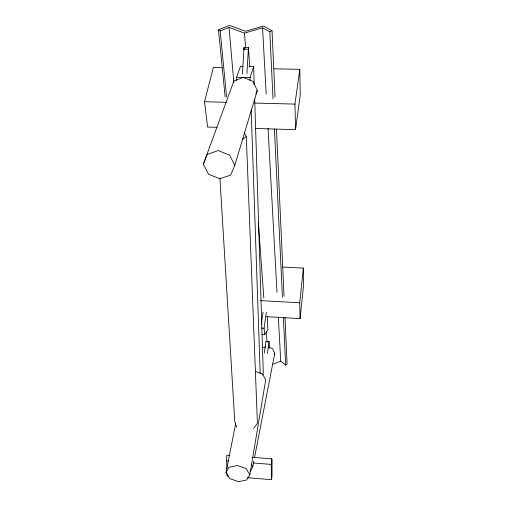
<?xml version="1.0" encoding="UTF-8"?>
<svg xmlns="http://www.w3.org/2000/svg" width="507" height="507" viewBox="0 0 507 507"><rect width="100%" height="100%" fill="white"/><g stroke="black" fill="none" stroke-linecap="round" stroke-linejoin="round"><path stroke-width="0.76" d="M242.447 74.136L243.994 47.582L248.436 47.658L249.748 66.385M246.934 73.452L248.436 47.658M252.023 457.282L271.67 458.829L271.258 464.292L271.473 479.679L247.391 477.714M266.416 316.672L300.081 318.611L303.668 284.123L303.382 268.108L282.843 267.075M300.081 318.611L299.707 302.774L303.382 268.108M267.474 353.322L269.027 341.591L265.909 341.401L264.318 353.126M255.503 128.474L295.556 129.672L300.258 94.714L299.802 69.351L273.862 68.806M295.556 129.672L294.947 104.106L299.802 69.351M261.954 334.506L264.597 334.671L264.109 328.257L266.333 312.261M261.32 324.252L263.063 312.071M271.473 479.679L271.986 476.479L272.094 459.234L271.67 458.829M235.761 423.212L225.995 472.689L229.874 478.633L238.391 481.65L246.643 480.009L249.85 474.628L265.738 379.787L262.455 374.02L255.541 371.454M262.892 375.034L263.279 372.797L254.679 98.985M250.173 471.542L252.746 466.757L253.798 461.319M254.552 457.434L274.743 353.303L272.525 348.67L268.507 347.022M217.015 127.327L207.591 127.042L204.517 101.742L213.346 67.532L221.99 67.716M234.773 165.358L257.271 90.557L253.031 81.412L243.303 77.413L233.904 80.968L203.332 164.243L208.605 174.275L219.867 178.73L230.672 175.092L234.773 165.358L229.627 155.142L218.143 150.56L207.217 154.382L203.332 164.243M250.16 80.727L250.052 77.558L253.658 66.544L249.026 66.449M236.712 80.423L236.573 77.26L240.533 66.271L242.853 66.316M255.864 93.953L257.271 90.557M274.116 354.532L274.743 353.303M225.995 472.689L229.075 467.239L237.403 465.527L246.047 468.607L249.85 474.628M264.597 334.671L267.88 329.835L267.297 316.831M253.5 428.453L257.417 423.313L246.294 136.415L244.165 132.809M242.295 139.666L246.294 136.415M278.33 316.913L280.739 361.136L285.644 365.154L287.101 364.146L284.991 317.515M272.031 30.629L263.412 26.072L245.502 31.269L229.513 25.35L218.498 29.805L220.177 30.933L229.006 27.359L244.501 33.113L262.569 27.86L269.819 31.707L272.031 30.629L275.028 97.014M272.303 364.463L280.739 361.136M262.613 347.789L265.655 346.915M243.645 49.166L248.094 49.249M236.573 77.26L250.052 77.558M204.517 101.742L226.534 102.319M254.844 103.06L294.947 104.106M260.573 300.607L299.707 302.774M261.447 328.099L264.109 328.257M230.02 455.552L226.876 455.305L226.388 460.724L228.22 460.996M253.354 462.999L271.422 464.431M228.746 476.193L227.193 476.067L227.111 473.785M251.364 464.133L252.746 466.757M236.693 427.141L234.785 421.647L219.918 178.198M220.177 30.933L226.604 97.033M218.498 29.805L225.108 96.685M229.006 27.359L233.86 82.483M243.994 47.582L244.114 49.141M244.501 33.113L245.597 48.095M258.31 222.345L263.836 298.04M266.308 331.939L267.056 342.193M269.027 341.591L269.502 348.398M262.569 27.86L266.188 94.201M268.038 128.163L276.993 292.431M269.819 31.707L273.007 98.871M274.433 128.898L282.418 297.197M283.394 317.743L285.644 365.154M276.492 129.418L284.028 296.177M226.648 460.876L226.921 468.468M251.168 110L260.205 373.501M253.658 66.544L254.235 84.745"/></g></svg>
